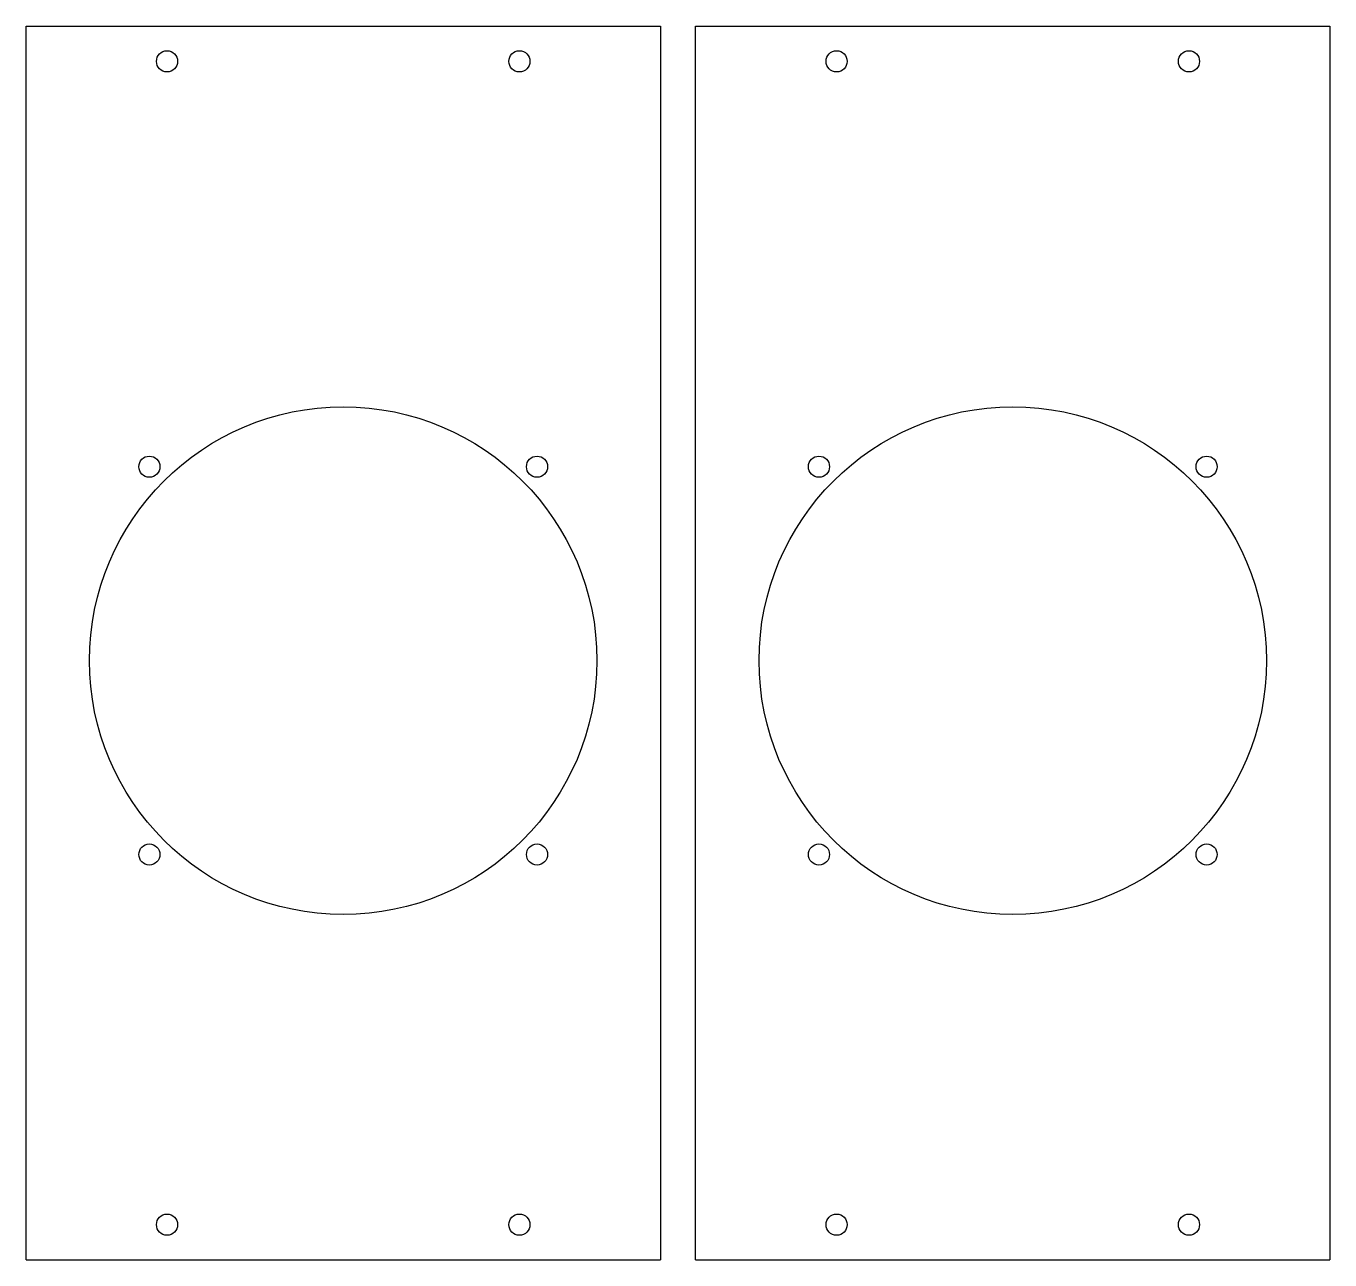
# Model space of a CAD drawing. Header units: millimetres. Extents: x 0 to 370, y 0 to 350.
import ezdxf

# ---------------------------------------------------------------- set-up
doc = ezdxf.new("R2010")
doc.units = ezdxf.units.MM
doc.header["$LTSCALE"] = 10
doc.layers.get('0').update_dxf_attribs({"linetype": 'CONTINUOUS'})

msp = doc.modelspace()

# ---------------------------------------------------------------- linework, layer by layer
at = {"linetype": 'CONTINUOUS'}
for p, q in [((0, 0), (0, 350)), ((0, 350), (180, 350)), ((180, 350), (180, 0)), ((190, 0), (190, 350)), ((190, 350), (370, 350)), ((370, 350), (370, 0)), ((0, 0), (180, 0)), ((190, 0), (370, 0))]:
    msp.add_line(p, q, dxfattribs=at)
for centre, radius in [((40, 340), 3), ((140, 340), 3), ((230, 340), 3), ((330, 340), 3), ((90, 170), 72), ((280, 170), 72), ((35, 225), 3), ((145, 225), 3), ((225, 225), 3), ((335, 225), 3), ((35, 115), 3), ((145, 115), 3), ((225, 115), 3), ((335, 115), 3), ((40, 10), 3), ((140, 10), 3), ((230, 10), 3), ((330, 10), 3)]:
    msp.add_circle(centre, radius, dxfattribs=at)

doc.saveas('drawing.dxf')
